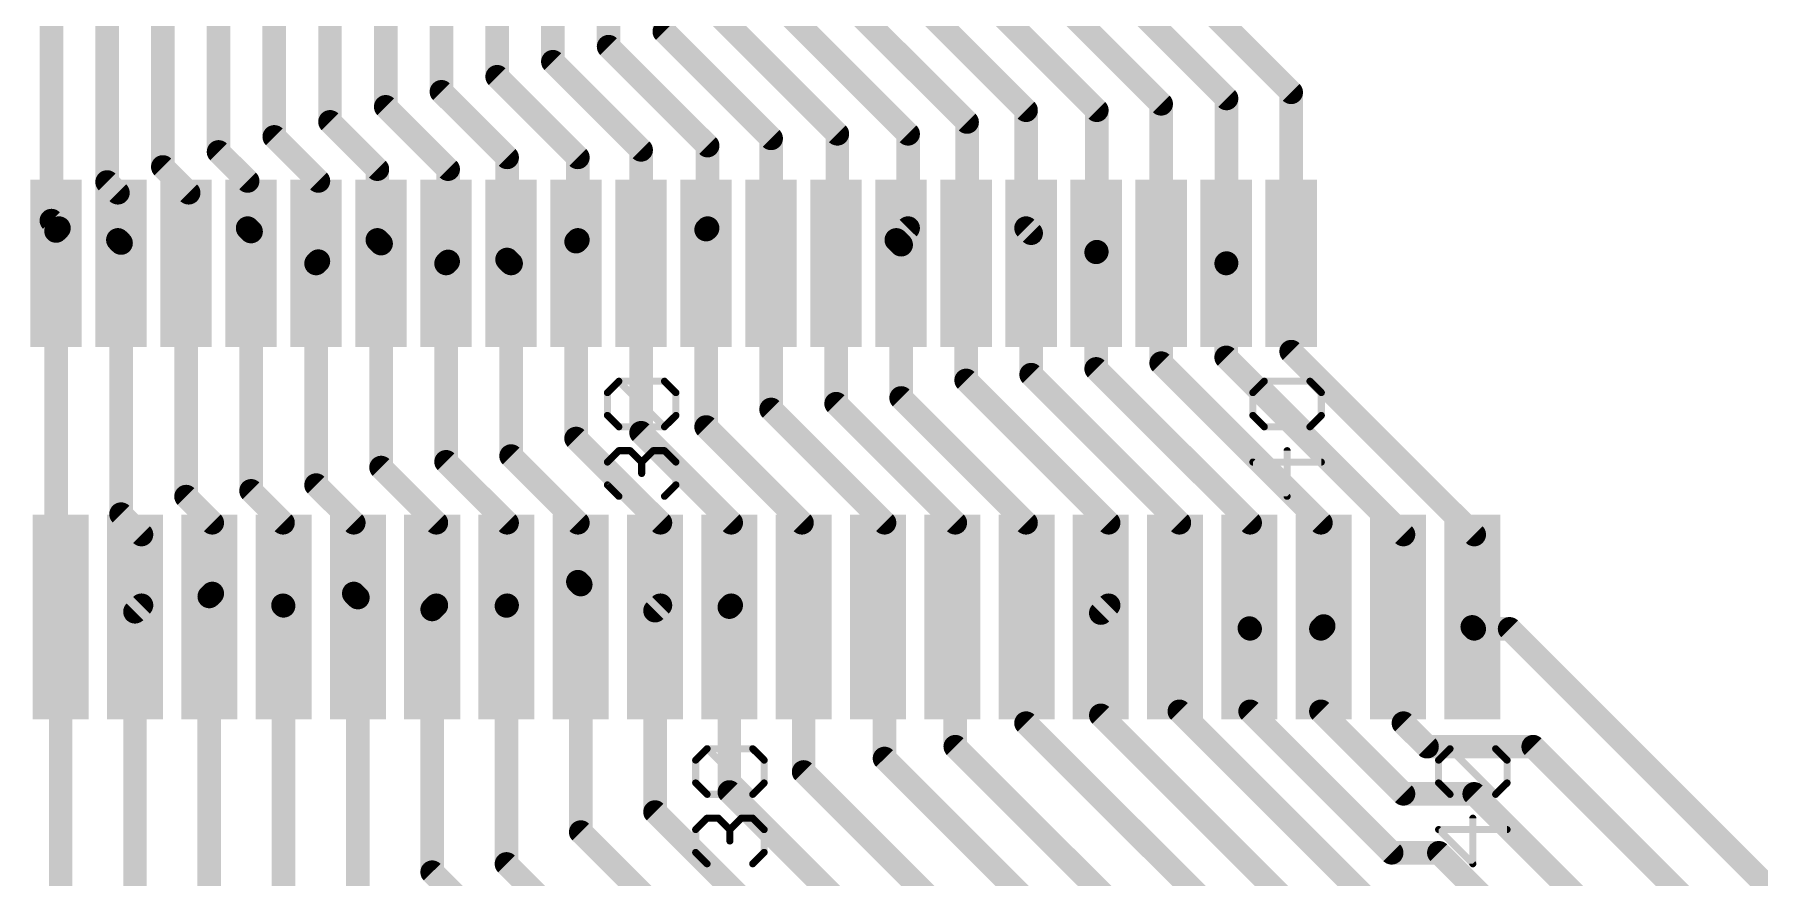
# Model space of a CAD drawing. Extents: x -28 to 28, y -5.2 to 53.3.
# Drawn here: x 0.12 to 18.69, y 8.62 to 17.71 of the extents above; entities that cross this region are included whole.
import ezdxf

# ---------------------------------------------------------------- set-up
doc = ezdxf.new("R2010")
doc.units = 0
for name, color, linetype in [('1', 12, 'CONTINUOUS'), ('21', 40, 'CONTINUOUS'), ('29', 253, 'CONTINUOUS')]:
    doc.layers.add(name, color=color, linetype=linetype)

# ---------------------------------------------------------------- blocks, each defined once
blk = doc.blocks.new('RECT')
blk.add_solid([(-0.5, -0.5), (0.5, -0.5), (-0.5, 0.5), (0.5, 0.5)])

msp = doc.modelspace()

# ---------------------------------------------------------------- linework, layer by layer
at = {"layer": '1', "const_width": 0.254}
for points in [[(0.3, 15.702), (0.3, 19.812)], [(0.9, 16.118), (0.9, 19.812)], [(1.5, 16.28), (1.5, 19.812)], [(2.1, 16.442), (2.1, 19.812)], [(2.7, 16.604), (2.7, 19.812)], [(3.3, 16.766), (3.3, 19.812)], [(3.9, 16.928), (3.9, 19.812)], [(4.5, 17.09), (4.5, 19.812)], [(5.1, 17.252), (5.1, 19.812)], [(5.7, 17.414), (5.7, 19.812)], [(6.3, 17.576), (6.3, 19.812)], [(6.9, 17.738), (6.9, 19.812)], [(13.65, 17.084), (11.7, 19.034)], [(12.954, 17.018), (11.1, 18.872)], [(12.25, 16.96), (10.5, 18.71)], [(11.557, 16.891), (9.9, 18.548)], [(10.795, 16.891), (9.3, 18.386)], [(10.16, 16.764), (8.7, 18.224)], [(8.763, 16.637), (7.5, 17.9)], [(9.525, 16.637), (8.1, 18.062)], [(8.05, 16.588), (6.9, 17.738)], [(7.366, 16.51), (6.3, 17.576)], [(6.65, 16.464), (5.7, 17.414)], [(5.969, 16.383), (5.1, 17.252)], [(5.207, 16.383), (4.5, 17.09)], [(12.954, 15.244), (12.954, 17.018)], [(13.65, 15.24), (13.65, 17.084)], [(4.572, 16.256), (3.9, 16.928)], [(10.795, 15.621), (10.795, 16.891)], [(11.557, 15.367), (11.557, 16.891)], [(12.25, 15.24), (12.25, 16.96)], [(3.175, 16.129), (2.7, 16.604)], [(3.81, 16.256), (3.3, 16.766)], [(8.763, 15.24), (8.763, 16.637)], [(9.525, 15.621), (9.525, 16.637)], [(10.16, 15.24), (10.16, 16.764)], [(2.413, 16.129), (2.1, 16.442)], [(6.65, 15.24), (6.65, 16.464)], [(7.366, 15.621), (7.366, 16.51)], [(8.05, 15.24), (8.05, 16.588)], [(1.778, 16.002), (1.5, 16.28)], [(3.81, 15.494), (3.81, 16.256)], [(4.572, 15.262), (4.572, 16.256)], [(5.207, 15.283), (5.207, 16.383)], [(5.969, 15.494), (5.969, 16.383)], [(1.016, 16.002), (0.9, 16.118)], [(2.413, 15.621), (2.413, 16.129)], [(3.175, 15.265), (3.175, 16.129)], [(1.016, 15.494), (1.016, 16.002)], [(1.778, 15.24), (1.778, 16.002)], [(0.381, 15.621), (0.3, 15.702)], [(0.35, 15.59), (0.381, 15.621)], [(0.35, 15.24), (0.35, 15.59)], [(1.05, 15.46), (1.016, 15.494)], [(2.45, 15.584), (2.413, 15.621)], [(2.45, 15.24), (2.45, 15.584)], [(3.85, 15.454), (3.81, 15.494)], [(5.95, 15.475), (5.969, 15.494)], [(7.35, 15.605), (7.366, 15.621)], [(7.35, 15.24), (7.35, 15.605)], [(9.398, 15.494), (9.525, 15.621)], [(9.45, 15.442), (9.398, 15.494)], [(10.85, 15.566), (10.795, 15.621)], [(10.85, 15.24), (10.85, 15.566)], [(1.05, 15.24), (1.05, 15.46)], [(3.85, 15.24), (3.85, 15.454)], [(5.95, 15.24), (5.95, 15.475)], [(9.45, 15.24), (9.45, 15.442)], [(11.55, 15.36), (11.557, 15.367)], [(11.55, 15.24), (11.55, 15.36)], [(0.35, 11.43), (0.35, 15.24)], [(1.05, 12.539), (1.05, 15.24)], [(1.75, 15.24), (1.778, 15.24)], [(1.75, 12.728), (1.75, 15.24)], [(2.45, 12.79), (2.45, 15.24)], [(3.15, 15.24), (3.175, 15.265)], [(3.15, 12.852), (3.15, 15.24)], [(3.85, 13.041), (3.85, 15.24)], [(4.55, 15.24), (4.572, 15.262)], [(4.55, 13.103), (4.55, 15.24)], [(5.25, 15.24), (5.207, 15.283)], [(5.25, 13.165), (5.25, 15.24)], [(5.95, 13.354), (5.95, 15.24)], [(6.65, 13.416), (6.65, 15.24)], [(7.35, 13.478), (7.35, 15.24)], [(8.05, 13.667), (8.05, 15.24)], [(8.75, 15.24), (8.763, 15.24)], [(8.75, 13.729), (8.75, 15.24)], [(9.45, 13.791), (9.45, 15.24)], [(10.15, 15.24), (10.16, 15.24)], [(10.15, 13.98), (10.15, 15.24)], [(10.85, 14.042), (10.85, 15.24)], [(11.55, 14.104), (11.55, 15.24)], [(12.25, 14.166), (12.25, 15.24)], [(12.95, 15.24), (12.954, 15.244)], [(12.95, 14.228), (12.95, 15.24)], [(13.65, 14.29), (13.65, 15.24)], [(14.859, 12.319), (12.95, 14.228)], [(15.621, 12.319), (13.65, 14.29)], [(12.446, 12.446), (10.85, 14.042)], [(13.208, 12.446), (11.55, 14.104)], [(13.97, 12.446), (12.25, 14.166)], [(11.684, 12.446), (10.15, 13.98)], [(9.271, 12.446), (8.05, 13.667)], [(10.033, 12.446), (8.75, 13.729)], [(10.795, 12.446), (9.45, 13.791)], [(8.382, 12.446), (7.35, 13.478)], [(6.858, 12.446), (5.95, 13.354)], [(7.62, 12.446), (6.65, 13.416)], [(5.207, 12.446), (4.55, 13.103)], [(5.969, 12.446), (5.25, 13.165)], [(4.445, 12.446), (3.85, 13.041)], [(2.032, 12.446), (1.75, 12.728)], [(2.794, 12.446), (2.45, 12.79)], [(3.556, 12.446), (3.15, 12.852)], [(1.27, 12.319), (1.05, 12.539)], [(1.27, 11.557), (1.27, 12.319)], [(2.032, 11.684), (2.032, 12.446)], [(2.794, 11.557), (2.794, 12.446)], [(3.556, 11.684), (3.556, 12.446)], [(4.445, 11.557), (4.445, 12.446)], [(5.207, 11.557), (5.207, 12.446)], [(5.969, 11.811), (5.969, 12.446)], [(6.858, 11.557), (6.858, 12.446)], [(7.62, 11.557), (7.62, 12.446)], [(8.382, 11.43), (8.382, 12.446)], [(9.271, 11.43), (9.271, 12.446)], [(10.033, 11.43), (10.033, 12.446)], [(10.795, 11.43), (10.795, 12.446)], [(11.684, 11.557), (11.684, 12.446)], [(12.446, 11.43), (12.446, 12.446)], [(13.208, 11.303), (13.208, 12.446)], [(13.97, 11.303), (13.97, 12.446)], [(14.859, 11.43), (14.859, 12.319)], [(15.621, 11.303), (15.621, 12.319)], [(6, 11.78), (5.969, 11.811)], [(6, 11.43), (6, 11.78)], [(2, 11.652), (2.032, 11.684)], [(2, 11.43), (2, 11.652)], [(3.6, 11.64), (3.556, 11.684)], [(3.6, 11.43), (3.6, 11.64)], [(0.4, 11.43), (0.35, 11.43)], [(0.4, 6.585), (0.4, 11.43)], [(1.2, 11.487), (1.27, 11.557)], [(1.2, 11.43), (1.2, 11.487)], [(1.2, 7.817), (1.2, 11.43)], [(2, 8.033), (2, 11.43)], [(2.8, 11.551), (2.794, 11.557)], [(2.8, 11.43), (2.8, 11.551)], [(2.8, 8.249), (2.8, 11.43)], [(3.6, 8.465), (3.6, 11.43)], [(4.4, 11.512), (4.445, 11.557)], [(4.4, 11.43), (4.4, 11.512)], [(4.4, 8.681), (4.4, 11.43)], [(5.2, 11.55), (5.207, 11.557)], [(5.2, 11.43), (5.2, 11.55)], [(5.2, 8.77), (5.2, 11.43)], [(6, 9.113), (6, 11.43)], [(6.8, 11.499), (6.858, 11.557)], [(6.8, 11.43), (6.8, 11.499)], [(6.8, 9.329), (6.8, 11.43)], [(7.6, 11.537), (7.62, 11.557)], [(7.6, 11.43), (7.6, 11.537)], [(7.6, 9.545), (7.6, 11.43)], [(8.4, 11.43), (8.382, 11.43)], [(8.4, 9.761), (8.4, 11.43)], [(9.271, 11.43), (9.2, 11.43)], [(9.271, 9.906), (9.271, 11.43)], [(10.033, 11.43), (10, 11.43)], [(10.033, 10.033), (10.033, 11.43)], [(10.795, 11.43), (10.8, 11.43)], [(10.795, 10.287), (10.795, 11.43)], [(11.6, 11.473), (11.684, 11.557)], [(11.6, 11.43), (11.6, 11.473)], [(11.6, 10.371), (11.6, 11.43)], [(12.446, 11.43), (12.4, 11.43)], [(12.446, 10.414), (12.446, 11.43)], [(13.2, 11.311), (13.2, 11.43)], [(14, 11.333), (14, 11.43)], [(14.859, 11.43), (14.8, 11.43)], [(14.859, 10.287), (14.859, 11.43)], [(15.6, 11.324), (15.6, 11.43)], [(13.208, 11.303), (13.2, 11.311)], [(13.208, 10.414), (13.208, 11.303)], [(13.97, 11.303), (14, 11.333)], [(13.97, 10.414), (13.97, 11.303)], [(15.621, 11.303), (15.6, 11.324)], [(16.002, 11.303), (15.621, 11.303)], [(19.558, 7.747), (16.002, 11.303)], [(13.589, 7.493), (10.795, 10.287)], [(14.478, 7.493), (11.6, 10.371)], [(14.605, 8.255), (12.446, 10.414)], [(14.732, 8.89), (13.208, 10.414)], [(14.859, 9.525), (13.97, 10.414)], [(15.113, 10.033), (14.859, 10.287)], [(11.557, 7.62), (9.271, 9.906)], [(12.573, 7.493), (10.033, 10.033)], [(16.256, 10.033), (15.113, 10.033)], [(18.542, 7.747), (16.256, 10.033)], [(10.541, 7.62), (8.4, 9.761)], [(9.525, 7.62), (7.6, 9.545)], [(15.621, 9.525), (14.859, 9.525)], [(17.526, 7.62), (15.621, 9.525)], [(8.509, 7.62), (6.8, 9.329)], [(7.493, 7.62), (6, 9.113)], [(15.24, 8.89), (14.732, 8.89)], [(16.51, 7.62), (15.24, 8.89)], [(5.461, 7.62), (4.4, 8.681)], [(6.477, 7.493), (5.2, 8.77)]]:
    msp.add_lwpolyline(points, dxfattribs=at)
at = {"layer": '1', "const_width": 0.127}
for points in [[(6.9449, 17.7829, 1), (6.8551, 17.6931)], [(6.3449, 17.6209, 1), (6.2551, 17.5311)], [(6.8365, 17.738, 1), (6.9635, 17.738)], [(5.7449, 17.4589, 1), (5.6551, 17.3691)], [(5.6365, 17.414, 1), (5.7635, 17.414)], [(6.2365, 17.576, 1), (6.3635, 17.576)], [(5.1449, 17.2969, 1), (5.0551, 17.2071)], [(5.0365, 17.252, 1), (5.1635, 17.252)], [(4.5449, 17.1349, 1), (4.4551, 17.0451)], [(4.4365, 17.09, 1), (4.5635, 17.09)], [(13.0175, 17.018, 1), (12.8905, 17.018)], [(12.9091, 16.9731, 1), (12.9989, 17.0629)], [(13.7135, 17.084, 1), (13.5865, 17.084)], [(13.6051, 17.0391, 1), (13.6949, 17.1289)], [(3.9449, 16.9729, 1), (3.8551, 16.8831)], [(3.8365, 16.928, 1), (3.9635, 16.928)], [(10.8585, 16.891, 1), (10.7315, 16.891)], [(10.7501, 16.8461, 1), (10.8399, 16.9359)], [(11.6205, 16.891, 1), (11.4935, 16.891)], [(11.5121, 16.8461, 1), (11.6019, 16.9359)], [(12.3135, 16.96, 1), (12.1865, 16.96)], [(12.2051, 16.9151, 1), (12.2949, 17.0049)], [(2.7449, 16.6489, 1), (2.6551, 16.5591)], [(3.3449, 16.8109, 1), (3.2551, 16.7211)], [(3.2365, 16.766, 1), (3.3635, 16.766)], [(8.8265, 16.637, 1), (8.6995, 16.637)], [(8.7181, 16.5921, 1), (8.8079, 16.6819)], [(9.5885, 16.637, 1), (9.4615, 16.637)], [(9.4801, 16.5921, 1), (9.5699, 16.6819)], [(10.2235, 16.764, 1), (10.0965, 16.764)], [(10.1151, 16.7191, 1), (10.2049, 16.8089)], [(2.1449, 16.4869, 1), (2.0551, 16.3971)], [(2.6365, 16.604, 1), (2.7635, 16.604)], [(6.7135, 16.464, 1), (6.5865, 16.464)], [(6.6051, 16.4191, 1), (6.6949, 16.5089)], [(7.4295, 16.51, 1), (7.3025, 16.51)], [(7.3211, 16.4651, 1), (7.4109, 16.5549)], [(8.1135, 16.588, 1), (7.9865, 16.588)], [(8.0051, 16.5431, 1), (8.0949, 16.6329)], [(1.5449, 16.3249, 1), (1.4551, 16.2351)], [(2.0365, 16.442, 1), (2.1635, 16.442)], [(3.8735, 16.256, 1), (3.7465, 16.256)], [(3.7651, 16.2111, 1), (3.8549, 16.3009)], [(4.6355, 16.256, 1), (4.5085, 16.256)], [(4.5271, 16.2111, 1), (4.6169, 16.3009)], [(5.2705, 16.383, 1), (5.1435, 16.383)], [(5.1621, 16.3381, 1), (5.2519, 16.4279)], [(6.0325, 16.383, 1), (5.9055, 16.383)], [(5.9241, 16.3381, 1), (6.0139, 16.4279)], [(0.9449, 16.1629, 1), (0.8551, 16.0731)], [(0.8365, 16.118, 1), (0.9635, 16.118)], [(1.4365, 16.28, 1), (1.5635, 16.28)], [(2.4765, 16.129, 1), (2.3495, 16.129)], [(2.3681, 16.0841, 1), (2.4579, 16.1739)], [(3.2385, 16.129, 1), (3.1115, 16.129)], [(3.1301, 16.0841, 1), (3.2199, 16.1739)], [(1.0795, 16.002, 1), (0.9525, 16.002)], [(0.9711, 15.9571, 1), (1.0609, 16.0469)], [(1.8415, 16.002, 1), (1.7145, 16.002)], [(1.7331, 15.9571, 1), (1.8229, 16.0469)], [(0.3449, 15.7469, 1), (0.2551, 15.6571)], [(0.2365, 15.702, 1), (0.3635, 15.702)], [(0.4135, 15.59, 1), (0.2865, 15.59)], [(0.3051, 15.6349, 1), (0.3949, 15.5451)], [(0.4259, 15.5761, 1), (0.3361, 15.6659)], [(0.3361, 15.5761, 1), (0.4259, 15.6659)], [(1.0609, 15.5389, 1), (0.9711, 15.4491)], [(2.4579, 15.6659, 1), (2.3681, 15.5761)], [(2.3495, 15.621, 1), (2.4765, 15.621)], [(2.5135, 15.584, 1), (2.3865, 15.584)], [(2.4051, 15.5391, 1), (2.4949, 15.6289)], [(3.8549, 15.5389, 1), (3.7651, 15.4491)], [(6.0139, 15.4491, 1), (5.9241, 15.5389)], [(7.4135, 15.605, 1), (7.2865, 15.605)], [(7.3051, 15.6499, 1), (7.3949, 15.5601)], [(7.3025, 15.621, 1), (7.4295, 15.621)], [(7.4109, 15.5761, 1), (7.3211, 15.6659)], [(9.4429, 15.5389, 1), (9.3531, 15.4491)], [(9.4615, 15.621, 1), (9.5885, 15.621)], [(9.5699, 15.5761, 1), (9.4801, 15.6659)], [(10.8399, 15.6659, 1), (10.7501, 15.5761)], [(10.7315, 15.621, 1), (10.8585, 15.621)], [(10.9135, 15.566, 1), (10.7865, 15.566)], [(10.8051, 15.5211, 1), (10.8949, 15.6109)], [(0.9525, 15.494, 1), (1.0795, 15.494)], [(1.1135, 15.46, 1), (0.9865, 15.46)], [(1.0051, 15.4151, 1), (1.0949, 15.5049)], [(3.7465, 15.494, 1), (3.8735, 15.494)], [(3.9135, 15.454, 1), (3.7865, 15.454)], [(3.8051, 15.4091, 1), (3.8949, 15.4989)], [(6.0135, 15.475, 1), (5.8865, 15.475)], [(5.9051, 15.5199, 1), (5.9949, 15.4301)], [(5.9055, 15.494, 1), (6.0325, 15.494)], [(9.3531, 15.5389, 1), (9.4429, 15.4491)], [(9.5135, 15.442, 1), (9.3865, 15.442)], [(9.4051, 15.3971, 1), (9.4949, 15.4869)], [(11.6135, 15.36, 1), (11.4865, 15.36)], [(11.5051, 15.4049, 1), (11.5949, 15.3151)], [(11.4935, 15.367, 1), (11.6205, 15.367)], [(11.6019, 15.3221, 1), (11.5121, 15.4119)], [(0.4135, 15.24, 1), (0.2865, 15.24)], [(0.2865, 15.24, 1), (0.4135, 15.24)], [(1.1135, 15.24, 1), (0.9865, 15.24)], [(0.9865, 15.24, 1), (1.1135, 15.24)], [(1.75, 15.3035, 1), (1.75, 15.1765)], [(1.8135, 15.24, 1), (1.6865, 15.24)], [(1.7145, 15.24, 1), (1.8415, 15.24)], [(1.778, 15.1765, 1), (1.778, 15.3035)], [(2.5135, 15.24, 1), (2.3865, 15.24)], [(2.3865, 15.24, 1), (2.5135, 15.24)], [(3.2135, 15.24, 1), (3.0865, 15.24)], [(3.1051, 15.2849, 1), (3.1949, 15.1951)], [(3.1115, 15.265, 1), (3.2385, 15.265)], [(3.2199, 15.2201, 1), (3.1301, 15.3099)], [(3.9135, 15.24, 1), (3.7865, 15.24)], [(3.7865, 15.24, 1), (3.9135, 15.24)], [(4.6135, 15.24, 1), (4.4865, 15.24)], [(4.5051, 15.2849, 1), (4.5949, 15.1951)], [(4.5085, 15.262, 1), (4.6355, 15.262)], [(4.6169, 15.2171, 1), (4.5271, 15.3069)], [(5.2519, 15.3279, 1), (5.1621, 15.2381)], [(5.1435, 15.283, 1), (5.2705, 15.283)], [(5.3135, 15.24, 1), (5.1865, 15.24)], [(5.2051, 15.1951, 1), (5.2949, 15.2849)], [(6.0135, 15.24, 1), (5.8865, 15.24)], [(5.8865, 15.24, 1), (6.0135, 15.24)], [(6.7135, 15.24, 1), (6.5865, 15.24)], [(6.5865, 15.24, 1), (6.7135, 15.24)], [(7.4135, 15.24, 1), (7.2865, 15.24)], [(7.2865, 15.24, 1), (7.4135, 15.24)], [(8.1135, 15.24, 1), (7.9865, 15.24)], [(7.9865, 15.24, 1), (8.1135, 15.24)], [(8.75, 15.3035, 1), (8.75, 15.1765)], [(8.8135, 15.24, 1), (8.6865, 15.24)], [(8.6995, 15.24, 1), (8.8265, 15.24)], [(8.763, 15.1765, 1), (8.763, 15.3035)], [(9.5135, 15.24, 1), (9.3865, 15.24)], [(9.3865, 15.24, 1), (9.5135, 15.24)], [(10.15, 15.3035, 1), (10.15, 15.1765)], [(10.2135, 15.24, 1), (10.0865, 15.24)], [(10.0965, 15.24, 1), (10.2235, 15.24)], [(10.16, 15.1765, 1), (10.16, 15.3035)], [(10.9135, 15.24, 1), (10.7865, 15.24)], [(10.7865, 15.24, 1), (10.9135, 15.24)], [(11.6135, 15.24, 1), (11.4865, 15.24)], [(11.4865, 15.24, 1), (11.6135, 15.24)], [(12.3135, 15.24, 1), (12.1865, 15.24)], [(12.1865, 15.24, 1), (12.3135, 15.24)], [(13.0135, 15.24, 1), (12.8865, 15.24)], [(12.9051, 15.2849, 1), (12.9949, 15.1951)], [(12.8905, 15.244, 1), (13.0175, 15.244)], [(12.9989, 15.1991, 1), (12.9091, 15.2889)], [(13.7135, 15.24, 1), (13.5865, 15.24)], [(13.5865, 15.24, 1), (13.7135, 15.24)], [(12.9949, 14.2729, 1), (12.9051, 14.1831)], [(13.6949, 14.3349, 1), (13.6051, 14.2451)], [(13.5865, 14.29, 1), (13.7135, 14.29)], [(10.8949, 14.0869, 1), (10.8051, 13.9971)], [(11.5949, 14.1489, 1), (11.5051, 14.0591)], [(11.4865, 14.104, 1), (11.6135, 14.104)], [(12.2949, 14.2109, 1), (12.2051, 14.1211)], [(12.1865, 14.166, 1), (12.3135, 14.166)], [(12.8865, 14.228, 1), (13.0135, 14.228)], [(10.1949, 14.0249, 1), (10.1051, 13.9351)], [(10.0865, 13.98, 1), (10.2135, 13.98)], [(10.7865, 14.042, 1), (10.9135, 14.042)], [(8.0949, 13.7119, 1), (8.0051, 13.6221)], [(8.7949, 13.7739, 1), (8.7051, 13.6841)], [(8.6865, 13.729, 1), (8.8135, 13.729)], [(9.4949, 13.8359, 1), (9.4051, 13.7461)], [(9.3865, 13.791, 1), (9.5135, 13.791)], [(7.3949, 13.5229, 1), (7.3051, 13.4331)], [(7.9865, 13.667, 1), (8.1135, 13.667)], [(5.9949, 13.3989, 1), (5.9051, 13.3091)], [(5.8865, 13.354, 1), (6.0135, 13.354)], [(6.6949, 13.4609, 1), (6.6051, 13.3711)], [(6.5865, 13.416, 1), (6.7135, 13.416)], [(7.2865, 13.478, 1), (7.4135, 13.478)], [(4.5949, 13.1479, 1), (4.5051, 13.0581)], [(5.2949, 13.2099, 1), (5.2051, 13.1201)], [(5.1865, 13.165, 1), (5.3135, 13.165)], [(3.8949, 13.0859, 1), (3.8051, 12.9961)], [(3.7865, 13.041, 1), (3.9135, 13.041)], [(4.4865, 13.103, 1), (4.6135, 13.103)], [(1.7949, 12.7729, 1), (1.7051, 12.6831)], [(2.4949, 12.8349, 1), (2.4051, 12.7451)], [(2.3865, 12.79, 1), (2.5135, 12.79)], [(3.1949, 12.8969, 1), (3.1051, 12.8071)], [(3.0865, 12.852, 1), (3.2135, 12.852)], [(1.0949, 12.5839, 1), (1.0051, 12.4941)], [(1.6865, 12.728, 1), (1.8135, 12.728)], [(0.9865, 12.539, 1), (1.1135, 12.539)], [(1.3335, 12.319, 1), (1.2065, 12.319)], [(2.0955, 12.446, 1), (1.9685, 12.446)], [(1.9871, 12.4011, 1), (2.0769, 12.4909)], [(2.8575, 12.446, 1), (2.7305, 12.446)], [(2.7491, 12.4011, 1), (2.8389, 12.4909)], [(3.6195, 12.446, 1), (3.4925, 12.446)], [(3.5111, 12.4011, 1), (3.6009, 12.4909)], [(4.5085, 12.446, 1), (4.3815, 12.446)], [(4.4001, 12.4011, 1), (4.4899, 12.4909)], [(5.2705, 12.446, 1), (5.1435, 12.446)], [(5.1621, 12.4011, 1), (5.2519, 12.4909)], [(6.0325, 12.446, 1), (5.9055, 12.446)], [(5.9241, 12.4011, 1), (6.0139, 12.4909)], [(6.9215, 12.446, 1), (6.7945, 12.446)], [(6.8131, 12.4011, 1), (6.9029, 12.4909)], [(7.6835, 12.446, 1), (7.5565, 12.446)], [(7.5751, 12.4011, 1), (7.6649, 12.4909)], [(8.4455, 12.446, 1), (8.3185, 12.446)], [(8.3371, 12.4011, 1), (8.4269, 12.4909)], [(9.3345, 12.446, 1), (9.2075, 12.446)], [(9.2261, 12.4011, 1), (9.3159, 12.4909)], [(10.0965, 12.446, 1), (9.9695, 12.446)], [(9.9881, 12.4011, 1), (10.0779, 12.4909)], [(10.8585, 12.446, 1), (10.7315, 12.446)], [(10.7501, 12.4011, 1), (10.8399, 12.4909)], [(11.7475, 12.446, 1), (11.6205, 12.446)], [(11.6391, 12.4011, 1), (11.7289, 12.4909)], [(12.5095, 12.446, 1), (12.3825, 12.446)], [(12.4011, 12.4011, 1), (12.4909, 12.4909)], [(13.2715, 12.446, 1), (13.1445, 12.446)], [(13.1631, 12.4011, 1), (13.2529, 12.4909)], [(14.0335, 12.446, 1), (13.9065, 12.446)], [(13.9251, 12.4011, 1), (14.0149, 12.4909)], [(14.9225, 12.319, 1), (14.7955, 12.319)], [(15.6845, 12.319, 1), (15.5575, 12.319)], [(1.2251, 12.2741, 1), (1.3149, 12.3639)], [(14.8141, 12.2741, 1), (14.9039, 12.3639)], [(15.5761, 12.2741, 1), (15.6659, 12.3639)], [(6.0139, 11.8559, 1), (5.9241, 11.7661)], [(6.0635, 11.78, 1), (5.9365, 11.78)], [(5.9551, 11.7351, 1), (6.0449, 11.8249)], [(2.0635, 11.652, 1), (1.9365, 11.652)], [(1.9551, 11.6969, 1), (2.0449, 11.6071)], [(1.9685, 11.684, 1), (2.0955, 11.684)], [(2.0769, 11.6391, 1), (1.9871, 11.7289)], [(3.6009, 11.7289, 1), (3.5111, 11.6391)], [(3.4925, 11.684, 1), (3.6195, 11.684)], [(3.6635, 11.64, 1), (3.5365, 11.64)], [(3.5551, 11.5951, 1), (3.6449, 11.6849)], [(5.9055, 11.811, 1), (6.0325, 11.811)], [(0.35, 11.4935, 1), (0.35, 11.3665)], [(0.4635, 11.43, 1), (0.3365, 11.43)], [(0.4, 11.3665, 1), (0.4, 11.4935)], [(1.2635, 11.487, 1), (1.1365, 11.487)], [(1.1551, 11.5319, 1), (1.2449, 11.4421)], [(1.2635, 11.43, 1), (1.1365, 11.43)], [(1.2065, 11.557, 1), (1.3335, 11.557)], [(1.3149, 11.5121, 1), (1.2251, 11.6019)], [(2.0635, 11.43, 1), (1.9365, 11.43)], [(2.8389, 11.6019, 1), (2.7491, 11.5121)], [(2.7305, 11.557, 1), (2.8575, 11.557)], [(2.8635, 11.551, 1), (2.7365, 11.551)], [(2.8635, 11.43, 1), (2.7365, 11.43)], [(2.7551, 11.5061, 1), (2.8449, 11.5959)], [(3.6635, 11.43, 1), (3.5365, 11.43)], [(4.4635, 11.512, 1), (4.3365, 11.512)], [(4.3551, 11.5569, 1), (4.4449, 11.4671)], [(4.4635, 11.43, 1), (4.3365, 11.43)], [(4.3815, 11.557, 1), (4.5085, 11.557)], [(4.4899, 11.5121, 1), (4.4001, 11.6019)], [(5.2635, 11.55, 1), (5.1365, 11.55)], [(5.1551, 11.5949, 1), (5.2449, 11.5051)], [(5.2635, 11.43, 1), (5.1365, 11.43)], [(5.1435, 11.557, 1), (5.2705, 11.557)], [(5.2519, 11.5121, 1), (5.1621, 11.6019)], [(6.0635, 11.43, 1), (5.9365, 11.43)], [(6.8635, 11.499, 1), (6.7365, 11.499)], [(6.7551, 11.5439, 1), (6.8449, 11.4541)], [(6.8635, 11.43, 1), (6.7365, 11.43)], [(6.7945, 11.557, 1), (6.9215, 11.557)], [(6.9029, 11.5121, 1), (6.8131, 11.6019)], [(7.6635, 11.537, 1), (7.5365, 11.537)], [(7.5551, 11.5819, 1), (7.6449, 11.4921)], [(7.6635, 11.43, 1), (7.5365, 11.43)], [(7.5565, 11.557, 1), (7.6835, 11.557)], [(7.6649, 11.5121, 1), (7.5751, 11.6019)], [(8.382, 11.4935, 1), (8.382, 11.3665)], [(8.4635, 11.43, 1), (8.3365, 11.43)], [(8.4, 11.3665, 1), (8.4, 11.4935)], [(9.2, 11.4935, 1), (9.2, 11.3665)], [(9.3345, 11.43, 1), (9.2075, 11.43)], [(9.271, 11.3665, 1), (9.271, 11.4935)], [(10, 11.4935, 1), (10, 11.3665)], [(10.0965, 11.43, 1), (9.9695, 11.43)], [(10.033, 11.3665, 1), (10.033, 11.4935)], [(10.795, 11.4935, 1), (10.795, 11.3665)], [(10.8585, 11.43, 1), (10.7315, 11.43)], [(10.8, 11.3665, 1), (10.8, 11.4935)], [(11.6635, 11.473, 1), (11.5365, 11.473)], [(11.5551, 11.5179, 1), (11.6449, 11.4281)], [(11.6635, 11.43, 1), (11.5365, 11.43)], [(11.6205, 11.557, 1), (11.7475, 11.557)], [(11.7289, 11.5121, 1), (11.6391, 11.6019)], [(12.4, 11.4935, 1), (12.4, 11.3665)], [(12.5095, 11.43, 1), (12.3825, 11.43)], [(12.446, 11.3665, 1), (12.446, 11.4935)], [(13.2635, 11.43, 1), (13.1365, 11.43)], [(14.0635, 11.43, 1), (13.9365, 11.43)], [(14.8, 11.4935, 1), (14.8, 11.3665)], [(14.9225, 11.43, 1), (14.7955, 11.43)], [(14.859, 11.3665, 1), (14.859, 11.4935)], [(15.6635, 11.43, 1), (15.5365, 11.43)], [(0.2865, 11.43, 1), (0.4135, 11.43)], [(1.1365, 11.43, 1), (1.2635, 11.43)], [(1.9365, 11.43, 1), (2.0635, 11.43)], [(2.7365, 11.43, 1), (2.8635, 11.43)], [(3.5365, 11.43, 1), (3.6635, 11.43)], [(4.3365, 11.43, 1), (4.4635, 11.43)], [(5.1365, 11.43, 1), (5.2635, 11.43)], [(5.9365, 11.43, 1), (6.0635, 11.43)], [(6.7365, 11.43, 1), (6.8635, 11.43)], [(7.5365, 11.43, 1), (7.6635, 11.43)], [(8.3185, 11.43, 1), (8.4455, 11.43)], [(9.2075, 11.43, 1), (9.3345, 11.43)], [(9.9695, 11.43, 1), (10.0965, 11.43)], [(10.7315, 11.43, 1), (10.8585, 11.43)], [(11.5365, 11.43, 1), (11.6635, 11.43)], [(12.3825, 11.43, 1), (12.5095, 11.43)], [(13.2449, 11.3559, 1), (13.1551, 11.2661)], [(13.1365, 11.311, 1), (13.2635, 11.311)], [(13.2715, 11.303, 1), (13.1445, 11.303)], [(13.1445, 11.303, 1), (13.2715, 11.303)], [(13.1631, 11.2581, 1), (13.2529, 11.3479)], [(14.0335, 11.303, 1), (13.9065, 11.303)], [(13.9251, 11.3479, 1), (14.0149, 11.2581)], [(13.9065, 11.303, 1), (14.0335, 11.303)], [(13.9365, 11.333, 1), (14.0635, 11.333)], [(14.0449, 11.2881, 1), (13.9551, 11.3779)], [(14.7955, 11.43, 1), (14.9225, 11.43)], [(15.6449, 11.3689, 1), (15.5551, 11.2791)], [(15.5365, 11.324, 1), (15.6635, 11.324)], [(15.621, 11.3665, 1), (15.621, 11.2395)], [(15.5575, 11.303, 1), (15.6845, 11.303)], [(15.5761, 11.2581, 1), (15.6659, 11.3479)], [(16.0469, 11.3479, 1), (15.9571, 11.2581)], [(16.002, 11.2395, 1), (16.002, 11.3665)], [(10.8399, 10.3319, 1), (10.7501, 10.2421)], [(11.6449, 10.4159, 1), (11.5551, 10.3261)], [(11.5365, 10.371, 1), (11.6635, 10.371)], [(12.4909, 10.4589, 1), (12.4011, 10.3691)], [(12.3825, 10.414, 1), (12.5095, 10.414)], [(13.2529, 10.4589, 1), (13.1631, 10.3691)], [(13.1445, 10.414, 1), (13.2715, 10.414)], [(14.0149, 10.4589, 1), (13.9251, 10.3691)], [(13.9065, 10.414, 1), (14.0335, 10.414)], [(14.9039, 10.3319, 1), (14.8141, 10.2421)], [(10.7315, 10.287, 1), (10.8585, 10.287)], [(14.7955, 10.287, 1), (14.9225, 10.287)], [(9.3159, 9.9509, 1), (9.2261, 9.8611)], [(10.0779, 10.0779, 1), (9.9881, 9.9881)], [(9.9695, 10.033, 1), (10.0965, 10.033)], [(15.113, 10.0965, 1), (15.113, 9.9695)], [(15.0681, 9.9881, 1), (15.1579, 10.0779)], [(16.3009, 10.0779, 1), (16.2111, 9.9881)], [(16.256, 9.9695, 1), (16.256, 10.0965)], [(8.4449, 9.8059, 1), (8.3551, 9.7161)], [(9.2075, 9.906, 1), (9.3345, 9.906)], [(7.6449, 9.5899, 1), (7.5551, 9.5001)], [(8.3365, 9.761, 1), (8.4635, 9.761)], [(7.5365, 9.545, 1), (7.6635, 9.545)], [(14.859, 9.5885, 1), (14.859, 9.4615)], [(14.8141, 9.4801, 1), (14.9039, 9.5699)], [(15.6659, 9.5699, 1), (15.5761, 9.4801)], [(15.621, 9.4615, 1), (15.621, 9.5885)], [(6.8449, 9.3739, 1), (6.7551, 9.2841)], [(6.7365, 9.329, 1), (6.8635, 9.329)], [(6.0449, 9.1579, 1), (5.9551, 9.0681)], [(5.9365, 9.113, 1), (6.0635, 9.113)], [(14.732, 8.9535, 1), (14.732, 8.8265)], [(14.6871, 8.8451, 1), (14.7769, 8.9349)], [(15.2849, 8.9349, 1), (15.1951, 8.8451)], [(15.24, 8.8265, 1), (15.24, 8.9535)], [(4.4449, 8.7259, 1), (4.3551, 8.6361)], [(4.3365, 8.681, 1), (4.4635, 8.681)], [(5.2449, 8.8149, 1), (5.1551, 8.7251)], [(5.1365, 8.77, 1), (5.2635, 8.77)]]:
    msp.add_lwpolyline(points, format="xyb", dxfattribs=at)
at = {"layer": '21', "const_width": 0.0762}
for points in [[(6.2875, 13.8483), (6.4103, 13.9712)], [(6.4103, 13.9712), (6.9018, 13.9712)], [(6.9018, 13.4797), (6.4103, 13.9712)], [(6.9018, 13.9712), (7.0247, 13.8483)], [(13.2375, 13.8483), (13.3603, 13.9712)], [(13.3603, 13.9712), (13.8518, 13.9712)], [(13.8518, 13.4797), (13.3603, 13.9712)], [(13.8518, 13.9712), (13.9747, 13.8483)], [(6.2875, 13.6026), (6.2875, 13.8483)], [(7.0247, 13.8483), (7.0247, 13.6026)], [(13.2375, 13.6026), (13.2375, 13.8483)], [(13.9747, 13.8483), (13.9747, 13.6026)], [(6.4103, 13.4797), (6.2875, 13.6026)], [(7.0247, 13.6026), (6.9018, 13.4797)], [(13.3603, 13.4797), (13.2375, 13.6026)], [(13.9747, 13.6026), (13.8518, 13.4797)], [(6.9018, 13.4797), (6.4103, 13.4797)], [(13.8518, 13.4797), (13.3603, 13.4797)], [(6.2875, 13.0999), (6.4103, 13.2228)], [(6.4103, 13.2228), (6.5332, 13.2228)], [(6.5332, 13.2228), (6.6561, 13.0999)], [(6.6561, 13.0999), (6.779, 13.2228)], [(6.779, 13.2228), (6.9018, 13.2228)], [(6.9018, 13.2228), (7.0247, 13.0999)], [(13.6061, 12.7313), (13.6061, 13.2228)], [(6.2875, 12.8541), (6.2875, 13.0999)], [(6.6561, 13.0999), (6.6561, 12.977)], [(7.0247, 13.0999), (7.0247, 12.8541)], [(13.9747, 13.0999), (13.2375, 13.0999)], [(13.2375, 13.0999), (13.6061, 12.7313)], [(6.4103, 12.7313), (6.2875, 12.8541)], [(7.0247, 12.8541), (6.9018, 12.7313)], [(7.2375, 9.8883), (7.3603, 10.0112)], [(7.3603, 10.0112), (7.8518, 10.0112)], [(7.8518, 9.5197), (7.3603, 10.0112)], [(7.8518, 10.0112), (7.9747, 9.8883)], [(15.2375, 9.8883), (15.3603, 10.0112)], [(15.3603, 10.0112), (15.8518, 10.0112)], [(15.8518, 9.5197), (15.3603, 10.0112)], [(15.8518, 10.0112), (15.9747, 9.8883)], [(7.2375, 9.6426), (7.2375, 9.8883)], [(7.9747, 9.8883), (7.9747, 9.6426)], [(15.2375, 9.6426), (15.2375, 9.8883)], [(15.9747, 9.8883), (15.9747, 9.6426)], [(7.3603, 9.5197), (7.2375, 9.6426)], [(7.9747, 9.6426), (7.8518, 9.5197)], [(15.3603, 9.5197), (15.2375, 9.6426)], [(15.9747, 9.6426), (15.8518, 9.5197)], [(7.8518, 9.5197), (7.3603, 9.5197)], [(15.8518, 9.5197), (15.3603, 9.5197)], [(7.2375, 9.1399), (7.3603, 9.2628)], [(7.3603, 9.2628), (7.4832, 9.2628)], [(7.4832, 9.2628), (7.6061, 9.1399)], [(7.6061, 9.1399), (7.729, 9.2628)], [(7.729, 9.2628), (7.8518, 9.2628)], [(7.8518, 9.2628), (7.9747, 9.1399)], [(15.6061, 8.7713), (15.6061, 9.2628)], [(7.2375, 8.8941), (7.2375, 9.1399)], [(7.6061, 9.1399), (7.6061, 9.017)], [(7.9747, 9.1399), (7.9747, 8.8941)], [(15.9747, 9.1399), (15.2375, 9.1399)], [(15.2375, 9.1399), (15.6061, 8.7713)], [(7.3603, 8.7713), (7.2375, 8.8941)], [(7.9747, 8.8941), (7.8518, 8.7713)]]:
    msp.add_lwpolyline(points, dxfattribs=at)
at = {"layer": '21', "const_width": 0.0381}
for points in [[(6.4103, 13.9902, 1), (6.4103, 13.9521)], [(6.4238, 13.9846, 1), (6.3969, 13.9577)], [(6.4238, 13.9577, 1), (6.3969, 13.9846)], [(6.9153, 13.9846, 1), (6.8884, 13.9577)], [(6.9018, 13.9521, 1), (6.9018, 13.9902)], [(13.3603, 13.9902, 1), (13.3603, 13.9521)], [(13.3738, 13.9846, 1), (13.3469, 13.9577)], [(13.3738, 13.9577, 1), (13.3469, 13.9846)], [(13.8653, 13.9846, 1), (13.8384, 13.9577)], [(13.8518, 13.9521, 1), (13.8518, 13.9902)], [(6.3065, 13.8483, 1), (6.2684, 13.8483)], [(6.274, 13.8618, 1), (6.3009, 13.8348)], [(7.0438, 13.8483, 1), (7.0057, 13.8483)], [(7.0112, 13.8348, 1), (7.0382, 13.8618)], [(13.224, 13.8618, 1), (13.2509, 13.8348)], [(13.2565, 13.8483, 1), (13.2184, 13.8483)], [(13.9938, 13.8483, 1), (13.9557, 13.8483)], [(13.9612, 13.8348, 1), (13.9882, 13.8618)], [(6.2684, 13.6026, 1), (6.3065, 13.6026)], [(6.3009, 13.616, 1), (6.274, 13.5891)], [(7.0057, 13.6026, 1), (7.0438, 13.6026)], [(7.0382, 13.5891, 1), (7.0112, 13.616)], [(13.2509, 13.616, 1), (13.224, 13.5891)], [(13.2184, 13.6026, 1), (13.2565, 13.6026)], [(13.9557, 13.6026, 1), (13.9938, 13.6026)], [(13.9882, 13.5891, 1), (13.9612, 13.616)], [(6.4103, 13.4987, 1), (6.4103, 13.4606)], [(6.3969, 13.4662, 1), (6.4238, 13.4932)], [(6.8884, 13.4932, 1), (6.9153, 13.4662)], [(6.8884, 13.4662, 1), (6.9153, 13.4932)], [(6.9018, 13.4606, 1), (6.9018, 13.4987)], [(13.3603, 13.4987, 1), (13.3603, 13.4606)], [(13.3469, 13.4662, 1), (13.3738, 13.4932)], [(13.8384, 13.4932, 1), (13.8653, 13.4662)], [(13.8384, 13.4662, 1), (13.8653, 13.4932)], [(13.8518, 13.4606, 1), (13.8518, 13.4987)], [(6.4103, 13.2418, 1), (6.4103, 13.2037)], [(6.4238, 13.2093, 1), (6.3969, 13.2362)], [(6.5467, 13.2362, 1), (6.5197, 13.2093)], [(6.5332, 13.2037, 1), (6.5332, 13.2418)], [(6.779, 13.2418, 1), (6.779, 13.2037)], [(6.7924, 13.2093, 1), (6.7655, 13.2362)], [(6.9153, 13.2362, 1), (6.8884, 13.2093)], [(6.9018, 13.2037, 1), (6.9018, 13.2418)], [(13.6251, 13.2228, 1), (13.587, 13.2228)], [(6.3065, 13.0999, 1), (6.2684, 13.0999)], [(6.274, 13.1134, 1), (6.3009, 13.0864)], [(6.6751, 13.0999, 1), (6.637, 13.0999)], [(6.6426, 13.1134, 1), (6.6696, 13.0864)], [(6.6426, 13.0864, 1), (6.6696, 13.1134)], [(7.0438, 13.0999, 1), (7.0057, 13.0999)], [(7.0112, 13.0864, 1), (7.0382, 13.1134)], [(13.2509, 13.1134, 1), (13.224, 13.0864)], [(13.2375, 13.1189, 1), (13.2375, 13.0808)], [(13.9747, 13.0808, 1), (13.9747, 13.1189)], [(6.2684, 12.8541, 1), (6.3065, 12.8541)], [(6.3009, 12.8676, 1), (6.274, 12.8407)], [(6.637, 12.977, 1), (6.6751, 12.977)], [(7.0057, 12.8541, 1), (7.0438, 12.8541)], [(7.0382, 12.8407, 1), (7.0112, 12.8676)], [(6.3969, 12.7178, 1), (6.4238, 12.7447)], [(6.8884, 12.7447, 1), (6.9153, 12.7178)], [(13.587, 12.7313, 1), (13.6251, 12.7313)], [(13.5926, 12.7178, 1), (13.6196, 12.7447)], [(7.3603, 10.0302, 1), (7.3603, 9.9921)], [(7.3738, 10.0246, 1), (7.3469, 9.9977)], [(7.3738, 9.9977, 1), (7.3469, 10.0246)], [(7.8653, 10.0246, 1), (7.8384, 9.9977)], [(7.8518, 9.9921, 1), (7.8518, 10.0302)], [(15.3603, 10.0302, 1), (15.3603, 9.9921)], [(15.3738, 10.0246, 1), (15.3469, 9.9977)], [(15.3738, 9.9977, 1), (15.3469, 10.0246)], [(15.8653, 10.0246, 1), (15.8384, 9.9977)], [(15.8518, 9.9921, 1), (15.8518, 10.0302)], [(7.2565, 9.8883, 1), (7.2184, 9.8883)], [(7.224, 9.9018, 1), (7.2509, 9.8748)], [(7.9938, 9.8883, 1), (7.9557, 9.8883)], [(7.9612, 9.8748, 1), (7.9882, 9.9018)], [(15.224, 9.9018, 1), (15.2509, 9.8748)], [(15.2565, 9.8883, 1), (15.2184, 9.8883)], [(15.9938, 9.8883, 1), (15.9557, 9.8883)], [(15.9612, 9.8748, 1), (15.9882, 9.9018)], [(7.2184, 9.6426, 1), (7.2565, 9.6426)], [(7.2509, 9.656, 1), (7.224, 9.6291)], [(7.9557, 9.6426, 1), (7.9938, 9.6426)], [(7.9882, 9.6291, 1), (7.9612, 9.656)], [(15.2509, 9.656, 1), (15.224, 9.6291)], [(15.2184, 9.6426, 1), (15.2565, 9.6426)], [(15.9557, 9.6426, 1), (15.9938, 9.6426)], [(15.9882, 9.6291, 1), (15.9612, 9.656)], [(7.3603, 9.5387, 1), (7.3603, 9.5006)], [(7.3469, 9.5062, 1), (7.3738, 9.5332)], [(7.8384, 9.5332, 1), (7.8653, 9.5062)], [(7.8384, 9.5062, 1), (7.8653, 9.5332)], [(7.8518, 9.5006, 1), (7.8518, 9.5387)], [(15.3603, 9.5387, 1), (15.3603, 9.5006)], [(15.3469, 9.5062, 1), (15.3738, 9.5332)], [(15.8384, 9.5332, 1), (15.8653, 9.5062)], [(15.8384, 9.5062, 1), (15.8653, 9.5332)], [(15.8518, 9.5006, 1), (15.8518, 9.5387)], [(7.3603, 9.2818, 1), (7.3603, 9.2437)], [(7.3738, 9.2493, 1), (7.3469, 9.2762)], [(7.4967, 9.2762, 1), (7.4697, 9.2493)], [(7.4832, 9.2437, 1), (7.4832, 9.2818)], [(7.729, 9.2818, 1), (7.729, 9.2437)], [(7.7424, 9.2493, 1), (7.7155, 9.2762)], [(7.8653, 9.2762, 1), (7.8384, 9.2493)], [(7.8518, 9.2437, 1), (7.8518, 9.2818)], [(15.6251, 9.2628, 1), (15.587, 9.2628)], [(7.2565, 9.1399, 1), (7.2184, 9.1399)], [(7.224, 9.1534, 1), (7.2509, 9.1264)], [(7.6251, 9.1399, 1), (7.587, 9.1399)], [(7.5926, 9.1534, 1), (7.6196, 9.1264)], [(7.5926, 9.1264, 1), (7.6196, 9.1534)], [(7.9938, 9.1399, 1), (7.9557, 9.1399)], [(7.9612, 9.1264, 1), (7.9882, 9.1534)], [(15.2509, 9.1534, 1), (15.224, 9.1264)], [(15.2375, 9.1589, 1), (15.2375, 9.1208)], [(15.9747, 9.1208, 1), (15.9747, 9.1589)], [(7.2509, 8.9076, 1), (7.224, 8.8807)], [(7.587, 9.017, 1), (7.6251, 9.017)], [(7.9882, 8.8807, 1), (7.9612, 8.9076)], [(7.2184, 8.8941, 1), (7.2565, 8.8941)], [(7.3469, 8.7578, 1), (7.3738, 8.7847)], [(7.8384, 8.7847, 1), (7.8653, 8.7578)], [(7.9557, 8.8941, 1), (7.9938, 8.8941)], [(15.587, 8.7713, 1), (15.6251, 8.7713)], [(15.5926, 8.7578, 1), (15.6196, 8.7847)]]:
    msp.add_lwpolyline(points, format="xyb", dxfattribs=at)

# ---------------------------------------------------------------- block references
at = {"layer": '1', "rotation": 90}
for p, xscale, yscale in [((0.35, 15.24), 1.6, 0.35), ((1.05, 15.24), 1.6, 0.35), ((1.75, 15.24), 1.6, 0.35), ((2.45, 15.24), 1.6, 0.35), ((3.15, 15.24), 1.6, 0.35), ((3.85, 15.24), 1.6, 0.35), ((4.55, 15.24), 1.6, 0.35), ((5.25, 15.24), 1.6, 0.35), ((5.95, 15.24), 1.6, 0.35), ((6.65, 15.24), 1.6, 0.35), ((7.35, 15.24), 1.6, 0.35), ((8.05, 15.24), 1.6, 0.35), ((8.75, 15.24), 1.6, 0.35), ((9.45, 15.24), 1.6, 0.35), ((10.15, 15.24), 1.6, 0.35), ((10.85, 15.24), 1.6, 0.35), ((11.55, 15.24), 1.6, 0.35), ((12.25, 15.24), 1.6, 0.35), ((12.95, 15.24), 1.6, 0.35), ((13.65, 15.24), 1.6, 0.35), ((0.4, 11.43), 2, 0.4), ((1.2, 11.43), 2, 0.4), ((2, 11.43), 2, 0.4), ((2.8, 11.43), 2, 0.4), ((3.6, 11.43), 2, 0.4), ((4.4, 11.43), 2, 0.4), ((5.2, 11.43), 2, 0.4), ((6, 11.43), 2, 0.4), ((6.8, 11.43), 2, 0.4), ((7.6, 11.43), 2, 0.4), ((8.4, 11.43), 2, 0.4), ((9.2, 11.43), 2, 0.4), ((10, 11.43), 2, 0.4), ((10.8, 11.43), 2, 0.4), ((11.6, 11.43), 2, 0.4), ((12.4, 11.43), 2, 0.4), ((13.2, 11.43), 2, 0.4), ((14, 11.43), 2, 0.4), ((14.8, 11.43), 2, 0.4), ((15.6, 11.43), 2, 0.4)]:
    msp.add_blockref('RECT', p, dxfattribs=dict(at, xscale=xscale, yscale=yscale))
at = {"layer": '29', "rotation": 90}
for p, xscale, yscale in [((0.35, 15.24), 1.8032, 0.5532), ((1.05, 15.24), 1.8032, 0.5532), ((1.75, 15.24), 1.8032, 0.5532), ((2.45, 15.24), 1.8032, 0.5532), ((3.15, 15.24), 1.8032, 0.5532), ((3.85, 15.24), 1.8032, 0.5532), ((4.55, 15.24), 1.8032, 0.5532), ((5.25, 15.24), 1.8032, 0.5532), ((5.95, 15.24), 1.8032, 0.5532), ((6.65, 15.24), 1.8032, 0.5532), ((7.35, 15.24), 1.8032, 0.5532), ((8.05, 15.24), 1.8032, 0.5532), ((8.75, 15.24), 1.8032, 0.5532), ((9.45, 15.24), 1.8032, 0.5532), ((10.15, 15.24), 1.8032, 0.5532), ((10.85, 15.24), 1.8032, 0.5532), ((11.55, 15.24), 1.8032, 0.5532), ((12.25, 15.24), 1.8032, 0.5532), ((12.95, 15.24), 1.8032, 0.5532), ((13.65, 15.24), 1.8032, 0.5532), ((0.4, 11.43), 2.2032, 0.6032), ((1.2, 11.43), 2.2032, 0.6032), ((2, 11.43), 2.2032, 0.6032), ((2.8, 11.43), 2.2032, 0.6032), ((3.6, 11.43), 2.2032, 0.6032), ((4.4, 11.43), 2.2032, 0.6032), ((5.2, 11.43), 2.2032, 0.6032), ((6, 11.43), 2.2032, 0.6032), ((6.8, 11.43), 2.2032, 0.6032), ((7.6, 11.43), 2.2032, 0.6032), ((8.4, 11.43), 2.2032, 0.6032), ((9.2, 11.43), 2.2032, 0.6032), ((10, 11.43), 2.2032, 0.6032), ((10.8, 11.43), 2.2032, 0.6032), ((11.6, 11.43), 2.2032, 0.6032), ((12.4, 11.43), 2.2032, 0.6032), ((13.2, 11.43), 2.2032, 0.6032), ((14, 11.43), 2.2032, 0.6032), ((14.8, 11.43), 2.2032, 0.6032), ((15.6, 11.43), 2.2032, 0.6032)]:
    msp.add_blockref('RECT', p, dxfattribs=dict(at, xscale=xscale, yscale=yscale))

doc.saveas('drawing.dxf')
